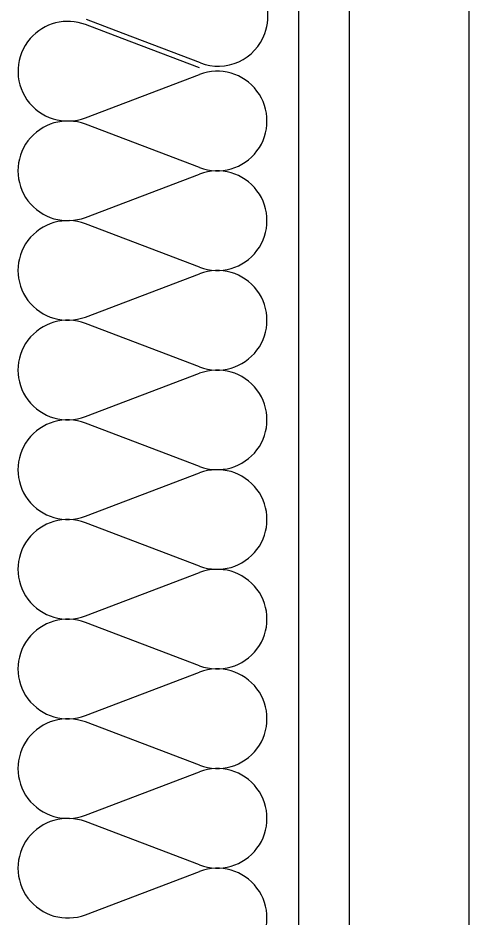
# Model space of a CAD drawing. Header units: millimetres. Extents: x 10 to 76.1, y 10 to 63.5.
# Drawn here: x 10.2486 to 10.3809, y 25.819 to 26.0829 of the extents above; entities that cross this region are included whole.
import ezdxf

# ---------------------------------------------------------------- set-up
doc = ezdxf.new("R2010")
doc.units = ezdxf.units.MM
doc.layers.add('durlok', color=3, linetype='Continuous')
doc.layers.add('lana de vidrio', color=2, linetype='Continuous')

msp = doc.modelspace()

# ---------------------------------------------------------------- linework, layer by layer
at = {"layer": 'durlok', "linetype": 'Continuous', "extrusion": (0, 1, 0)}
for p, q in [((10.33086857902546, 27.02140858770312), (10.33086858634964, 23.87212534459485)), ((10.34586855843708, 23.87141461183604), (10.34586858634965, 27.02140858770311)), ((10.38086859367383, 23.87212534459488), (10.38086866842641, 27.02140858770316))]:
    msp.add_line(p, q, dxfattribs=at)
at = {"layer": 'durlok'}
msp.add_line((10.34586855843708, 23.87141461183601), (10.34586858634965, 27.02140858770311), dxfattribs=at)
at = {"layer": 'lana de vidrio', "color": 2}
for p, q in [((10.27945230395023, 26.07828475804183), (10.26867277450271, 26.08237877909891)), ((10.27920195026644, 26.07681250738831), (10.26842242081892, 26.0809065284454)), ((10.30184674715059, 26.06821210644042), (10.27920196587655, 26.07681250145966)), ((10.30209710083438, 26.06968435709393), (10.27945231956034, 26.07828475211317)), ((10.2684100300691, 26.0536102692267), (10.30184674715059, 26.06630939718726)), ((10.30184674715059, 26.03900843201298), (10.26841003007001, 26.05170755997354)), ((10.2684100300691, 26.02440659479972), (10.30184674715059, 26.03710572275982)), ((10.30184674715059, 26.00980475758555), (10.26841003007001, 26.0225038855461)), ((10.2684100300691, 25.99520292037228), (10.30184674715059, 26.00790204833239)), ((10.30184674715059, 25.98060108315868), (10.26841003007001, 25.99330021111878)), ((10.2684100300691, 25.96599924594485), (10.30184674715059, 25.97869837390495)), ((10.30184674715059, 25.9513974087317), (10.26841003007001, 25.96409653669135)), ((10.2684100300691, 25.93679557151741), (10.30184674715059, 25.94949469947797)), ((10.30184674715059, 25.92219373430426), (10.26841003007001, 25.93489286226391)), ((10.2684100300691, 25.90759189708998), (10.30184674715059, 25.92029102505053)), ((10.30184674715059, 25.89299005987683), (10.26841003007001, 25.90568918783693)), ((10.2684100300691, 25.87838822266254), (10.30184674715059, 25.8910873506231)), ((10.30184674715059, 25.86378638544939), (10.26841003007001, 25.87648551340995)), ((10.2684100300691, 25.84918454823488), (10.30184674715059, 25.86188367619612)), ((10.30184674715059, 25.83458271102173), (10.26841003007001, 25.84728183898229)), ((10.2684100300691, 25.8199808738079), (10.30184674715059, 25.83268000176846))]:
    msp.add_line(p, q, dxfattribs=at)
for centre, radius, start, end in [((10.30729388886409, 26.08333013372532), 0.01460183721366781, 339.785835708277, 110.7965716606688), ((10.26323802353926, 26.06725604585843), 0.01460183721366949, 69.20342834229966, 139.1205401445984), ((10.26322563278966, 26.06726075181355), 0.01460183721366949, 139.1449863810196, 290.7965716577004), ((10.30728149811472, 26.08333483968135), 0.01460183721366781, 249.2034283393312, 339.7661301144282), ((10.30703114443093, 26.0526589146004), 0.01460183721366781, 249.2034283393312, 110.7965716606688), ((10.26322563278966, 26.03805707738612), 0.01460183721366949, 69.20342834229966, 290.7965716577004), ((10.30703114443093, 26.02345524017297), 0.01460183721366781, 249.2034283393312, 110.7965716606688), ((10.26322563278966, 26.0088534029597), 0.01460183721366949, 69.20342834229966, 290.7965716577004), ((10.30703114443093, 25.99425156574553), 0.01460183721366781, 249.2034283393312, 110.7965716606688), ((10.26322563278966, 25.97964972853227), 0.01460183721366949, 69.20342834229966, 290.7965716577004), ((10.30703114443093, 25.9650478913181), 0.01460183721366781, 249.2034283393312, 110.7965716606688), ((10.26322563278966, 25.95044605410483), 0.01460183721366949, 69.20342834229966, 290.7965716577004), ((10.30703114443093, 25.93584421689066), 0.01460183721366781, 249.2034283393312, 110.7965716606688), ((10.26322563278966, 25.9212423796774), 0.01460183721366949, 69.20342834229966, 290.7965716577004), ((10.30703114443093, 25.90664054246323), 0.01460183721366781, 249.2034283393312, 110.7965716606688), ((10.26322563278966, 25.89203870524996), 0.01460183721366949, 69.20342834229966, 290.7965716577004), ((10.30703114443093, 25.87743686803624), 0.01460183721366781, 249.2034283393312, 110.7965716606688), ((10.26322563278966, 25.86283503082253), 0.01460183721366949, 69.20342834229966, 290.7965716577004), ((10.30703114443093, 25.84823319360904), 0.01460183721366781, 249.2034283393312, 110.7965716606688), ((10.26322563278966, 25.83363135639486), 0.01460183721366949, 69.20342834229966, 290.7965716577004), ((10.30703114443093, 25.8190295191816), 0.01460183721366781, 249.2034283393312, 110.7965716606688)]:
    msp.add_arc(centre, radius, start, end, dxfattribs=at)

doc.saveas('drawing.dxf')
